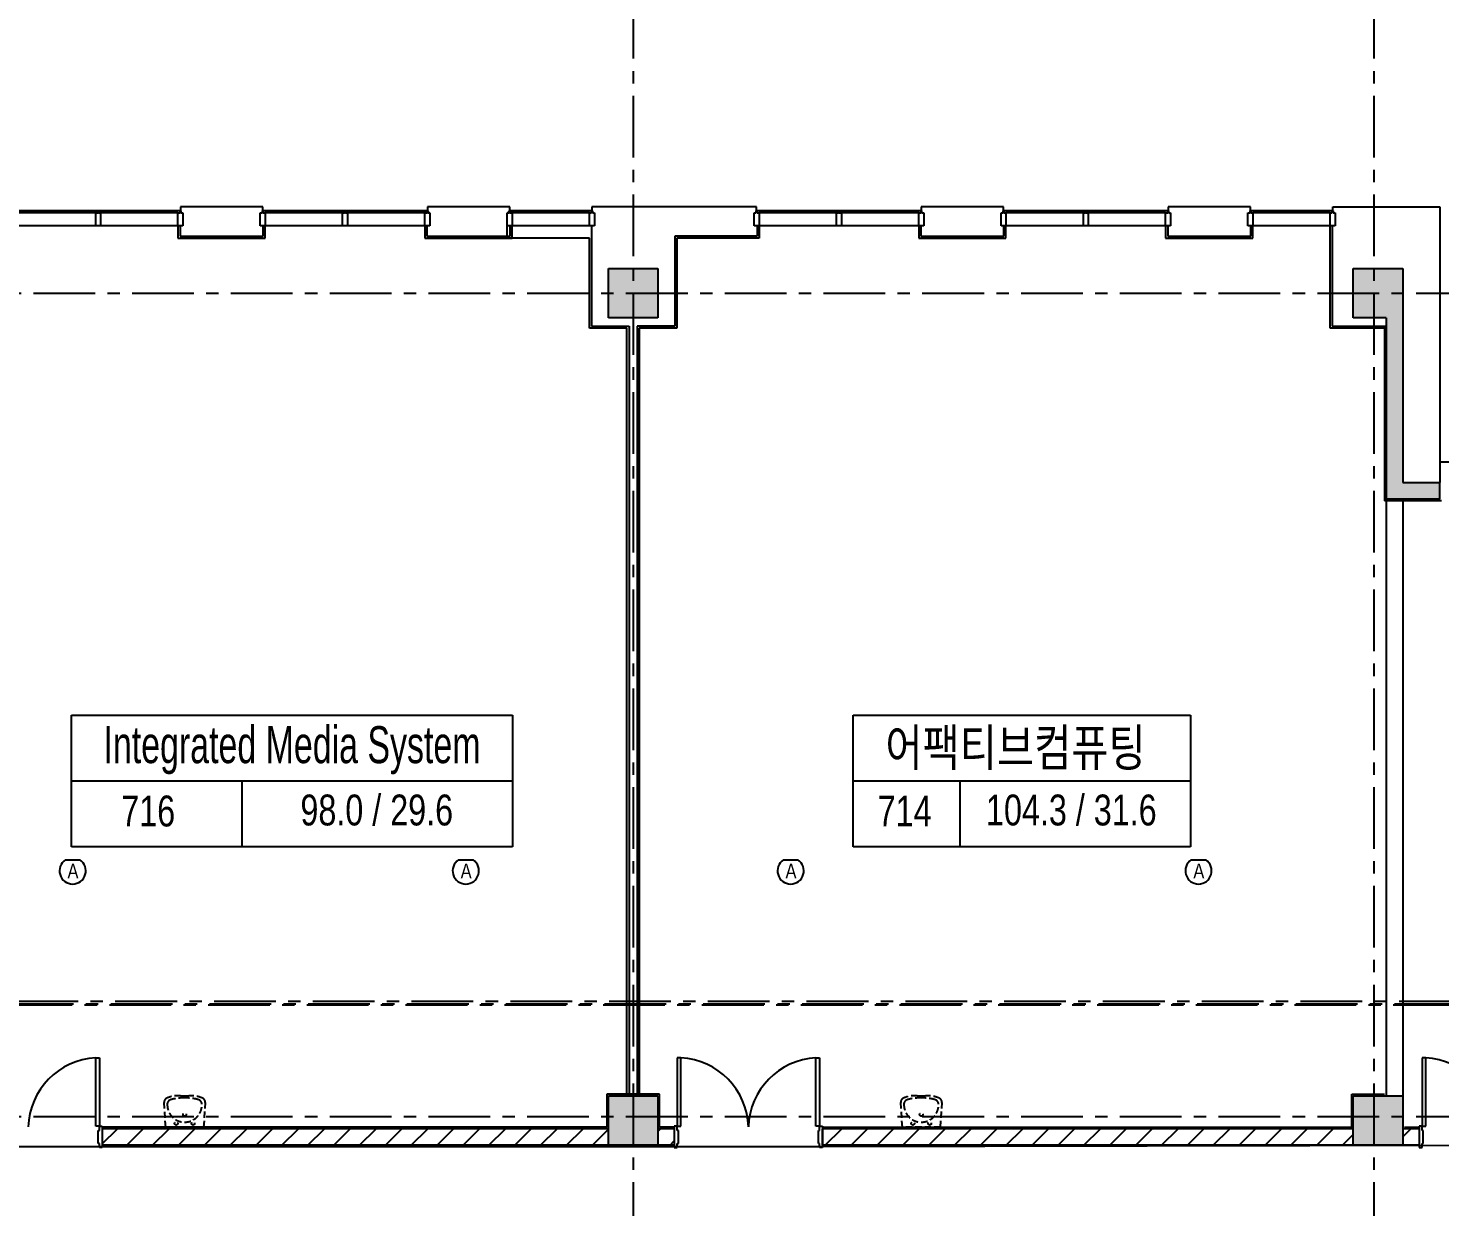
# Model space of a CAD drawing. Extents: x 1198601 to 1325177, y -301855 to -214174.
# Drawn here: x 1261020 to 1278170, y -283318 to -269000 of the extents above; entities that cross this region are included whole.
import ezdxf
from ezdxf.enums import TextEntityAlignment as Align

# ---------------------------------------------------------------- set-up
doc = ezdxf.new("R2010")
doc.units = 0
doc.header["$LTSCALE"] = 600
doc.header["$MEASUREMENT"] = 0
doc.linetypes.add('CENTER', pattern=[2, 1.25, -0.25, 0.25, -0.25])
doc.linetypes.add('HID', pattern=[0.375, 0.25, -0.125])
doc.layers.get('0').update_dxf_attribs({"linetype": 'CONTINUOUS'})
for name, color, linetype in [('252', 252, 'CONTINUOUS'), ('A-DOOR', 3, 'CONTINUOUS'), ('Beacon', 3, 'CONTINUOUS'), ('CEN', 1, 'CENTER'), ('INT1', 13, 'HID'), ('WALLLL', 7, 'CONTINUOUS')]:
    doc.layers.add(name, color=color, linetype=linetype)
doc.styles.add('GHH', font='Dotum.ttf')
doc.styles.add('T25', font='Dotum.ttf', dxfattribs={"width": 0.8})

# ---------------------------------------------------------------- blocks, each defined once
blk = doc.blocks.new('A$C46A60E2E')
at = {"layer": 'Beacon'}
blk.add_line((0.71, 2.93), (2.48, 2.93), dxfattribs=at)
blk.add_arc((1.6, 1.6), 1.6, 123.5577, 56.4423, dxfattribs=at)
at = {"color": 3, "style": 'GHH', "width": 0.85}
blk.add_text('A', height=1.8, dxfattribs=at).set_placement((1.64, 1.58), align=Align.MIDDLE)

msp = doc.modelspace()

# ---------------------------------------------------------------- hatches: boundary and pattern name
at = {"layer": '252'}
h = msp.add_hatch(color=256, dxfattribs=at)
h.paths.add_polyline_path([(1223070, -293920), (1223670, -293920), (1223670, -294520), (1223070, -294520)])
h.paths.add_polyline_path([(1232070, -293920), (1232670, -293920), (1232670, -294520), (1232070, -294520)])
h.paths.add_polyline_path([(1232070, -271920), (1232670, -271920), (1232670, -272520), (1232070, -272520)])
h.paths.add_polyline_path([(1232070, -281970), (1232670, -281970), (1232670, -282570), (1232070, -282570)])
h.paths.add_polyline_path([(1223070, -281970), (1223670, -281970), (1223670, -282570), (1223070, -282570)])
h.paths.add_polyline_path([(1223070, -271920), (1223670, -271920), (1223670, -272520), (1223070, -272520)])
h.paths.add_polyline_path([(1241070, -293920), (1241670, -293920), (1241670, -294520), (1241070, -294520)])
h.paths.add_polyline_path([(1250070, -293920), (1250670, -293920), (1250670, -294520), (1250070, -294520)])
h.paths.add_polyline_path([(1250120, -281970), (1250720, -281970), (1250720, -282570), (1250120, -282570)])
h.paths.add_polyline_path([(1241120, -281970), (1241720, -281970), (1241720, -282570), (1241120, -282570)])
edge = h.paths.add_edge_path()
edge.add_arc((1250370, -272220), 300, 0, 360)
h.paths.add_polyline_path([(1259070, -293920), (1259670, -293920), (1259670, -294520), (1259070, -294520)])
h.paths.add_polyline_path([(1268070, -293920), (1268670, -293920), (1268670, -294520), (1268070, -294520)])
h.paths.add_polyline_path([(1268070, -281970), (1268670, -281970), (1268670, -282570), (1268070, -282570)])
h.paths.add_polyline_path([(1268070, -271920), (1268670, -271920), (1268670, -272520), (1268070, -272520)])
h.paths.add_polyline_path([(1277120, -293920), (1277720, -293920), (1277720, -294520), (1277120, -294520)])
h.paths.add_polyline_path([(1277120, -281970), (1277720, -281970), (1277720, -282570), (1277120, -282570)])
msp.add_hatch(color=256, dxfattribs=at).paths.add_polyline_path([(1277520, -274720), (1278170, -274720), (1278170, -274520), (1277720, -274520), (1277720, -272520), (1277720, -271920), (1277120, -271920), (1277120, -272520), (1277520, -272520)])

# ---------------------------------------------------------------- linework, layer by layer
for p, q in [((1261545, -277345), (1266904, -277345)), ((1261545, -278945), (1261545, -277345)), ((1266904, -277345), (1266904, -278945)), ((1271042, -277345), (1275142, -277345)), ((1271042, -278945), (1271042, -277345)), ((1275142, -277345), (1275142, -278945)), ((1261545, -278145), (1266904, -278145)), ((1263619, -278945), (1263619, -278145)), ((1271042, -278145), (1275142, -278145)), ((1272342, -278945), (1272342, -278145)), ((1266904, -278945), (1261545, -278945)), ((1275142, -278945), (1271042, -278945))]:
    msp.add_line(p, q)
at = {"layer": 'A-DOOR'}
for p, q in [((1261840, -282340), (1261840, -281510)), ((1261840, -281510), (1261885, -281510)), ((1261885, -281510), (1261885, -282340)), ((1268950, -281510), (1268905, -281510)), ((1268905, -281510), (1268905, -282340)), ((1268950, -282340), (1268950, -281510)), ((1270590, -282340), (1270590, -281510)), ((1270590, -281510), (1270635, -281510)), ((1270635, -281510), (1270635, -282340)), ((1278000, -281510), (1277955, -281510)), ((1277955, -281510), (1277955, -282340)), ((1278000, -282340), (1278000, -281510)), ((1261885, -282340), (1261840, -282340)), ((1261870, -282550), (1261870, -282390)), ((1261870, -282390), (1261885, -282390)), ((1261885, -282390), (1261885, -282340)), ((1261885, -282340), (1261920, -282340)), ((1261920, -282340), (1261920, -282600)), ((1268905, -282340), (1268870, -282340)), ((1268870, -282340), (1268870, -282600)), ((1268905, -282390), (1268905, -282340)), ((1268905, -282340), (1268950, -282340)), ((1268920, -282390), (1268905, -282390)), ((1268920, -282550), (1268920, -282390)), ((1270635, -282340), (1270590, -282340)), ((1270620, -282550), (1270620, -282390)), ((1270620, -282390), (1270635, -282390)), ((1270635, -282390), (1270635, -282340)), ((1270635, -282340), (1270670, -282340)), ((1270670, -282340), (1270670, -282600)), ((1277955, -282340), (1277920, -282340)), ((1277920, -282340), (1277920, -282600)), ((1277955, -282390), (1277955, -282340)), ((1277955, -282340), (1278000, -282340)), ((1277970, -282390), (1277955, -282390)), ((1277970, -282550), (1277970, -282390)), ((1261885, -282550), (1261870, -282550)), ((1261885, -282600), (1261885, -282550)), ((1261920, -282600), (1261885, -282600)), ((1268870, -282600), (1268905, -282600)), ((1268905, -282550), (1268920, -282550)), ((1268905, -282600), (1268905, -282550)), ((1270635, -282550), (1270620, -282550)), ((1270635, -282600), (1270635, -282550)), ((1270670, -282600), (1270635, -282600)), ((1277920, -282600), (1277955, -282600)), ((1277955, -282550), (1277970, -282550)), ((1277955, -282600), (1277955, -282550))]:
    msp.add_line(p, q, dxfattribs=at)
for centre, start, end in [((1261885, -282374), 92.9379, 178.2377), ((1268906, -282374), 1.7623, 87.0621), ((1270635, -282374), 92.9379, 178.2377), ((1277956, -282374), 1.7623, 87.0621)]:
    msp.add_arc(centre, 865, start, end, dxfattribs=at)
at = {"layer": 'CEN'}
for p, q in [((1268370, -224220), (1268370, -297451)), ((1277370, -224220), (1277370, -297451)), ((1277370, -224220), (1277370, -297451)), ((1208283, -272220), (1310570, -272220)), ((1211606, -280865), (1313894, -280865)), ((1211622, -280853), (1313910, -280853)), ((1211678, -280821), (1313966, -280821)), ((1208283, -282220), (1310570, -282220))]:
    msp.add_line(p, q, dxfattribs=at)
at = {"layer": 'INT1', "ltscale": 0.5}
for p, q in [((1262691, -282350), (1262671, -282050)), ((1262871, -281970), (1262921, -281970)), ((1262921, -281970), (1262971, -281970)), ((1263171, -282050), (1263151, -282350)), ((1271641, -282350), (1271621, -282050)), ((1271821, -281970), (1271871, -281970)), ((1271871, -281970), (1271921, -281970)), ((1272121, -282050), (1272101, -282350)), ((1262921, -282350), (1262691, -282350)), ((1263151, -282350), (1262921, -282350)), ((1271871, -282350), (1271641, -282350)), ((1272101, -282350), (1271871, -282350))]:
    msp.add_line(p, q, dxfattribs=at)
for centre in [(1262818, -282306), (1262920, -282199), (1263023, -282306), (1271768, -282306), (1271870, -282199), (1271973, -282306)]:
    msp.add_circle(centre, 19.2, dxfattribs=at)
for centre, radius, start, end in [((1262722, -282047), 51.1, 114.2584, 183.8141), ((1262845, -282320), 351, 85.7575, 114.2584), ((1262920, -282080), 210, 177.3356, 270), ((1262766, -282073), 56.8, 106.1845, 177.3356), ((1262913, -282578), 583, 89.2879, 106.1845), ((1262928, -282578), 583, 73.8155, 90.7121), ((1262921, -282080), 210, 270, 2.6644), ((1262997, -282320), 351, 65.7416, 94.2425), ((1263074, -282073), 56.8, 2.6644, 73.8155), ((1263120, -282047), 51.1, 356.1859, 65.7416), ((1271672, -282047), 51.1, 114.2584, 183.8141), ((1271795, -282320), 351, 85.7575, 114.2584), ((1271870, -282080), 210, 177.3356, 270), ((1271716, -282073), 56.8, 106.1845, 177.3356), ((1271863, -282578), 583, 89.2879, 106.1845), ((1271878, -282578), 583, 73.8155, 90.7121), ((1271871, -282080), 210, 270, 2.6644), ((1271947, -282320), 351, 65.7416, 94.2425), ((1272024, -282073), 56.8, 2.6644, 73.8155), ((1272070, -282047), 51.1, 356.1859, 65.7416)]:
    msp.add_arc(centre, radius, start, end, dxfattribs=at)
at = {"layer": 'WALLLL'}
for p, q in [((1262870, -271220), (1260870, -271220)), ((1262840, -271244), (1260900, -271244)), ((1261840, -271400), (1261840, -271244)), ((1261840, -271244), (1261865, -271244)), ((1261865, -271220), (1261875, -271220)), ((1261865, -271244), (1261865, -271220)), ((1261875, -271220), (1261875, -271244)), ((1261875, -271244), (1261900, -271244)), ((1261900, -271244), (1261900, -271400)), ((1262840, -271400), (1262840, -271244)), ((1262840, -271244), (1262865, -271244)), ((1262865, -271220), (1262875, -271220)), ((1262865, -271244), (1262865, -271220)), ((1263870, -271170), (1262870, -271170)), ((1262870, -271170), (1262870, -271220)), ((1262875, -271220), (1262875, -271244)), ((1262875, -271244), (1262900, -271244)), ((1262900, -271244), (1262900, -271400)), ((1263840, -271400), (1263840, -271244)), ((1263840, -271244), (1263865, -271244)), ((1263865, -271220), (1263875, -271220)), ((1263865, -271244), (1263865, -271220)), ((1263870, -271220), (1263870, -271170)), ((1265875, -271220), (1263870, -271220)), ((1263875, -271220), (1263875, -271244)), ((1263875, -271244), (1263900, -271244)), ((1265900, -271244), (1263900, -271244)), ((1263900, -271244), (1263900, -271400)), ((1264840, -271400), (1264840, -271244)), ((1264840, -271244), (1264865, -271244)), ((1264865, -271220), (1264875, -271220)), ((1264865, -271244), (1264865, -271220)), ((1264875, -271220), (1264875, -271244)), ((1264875, -271244), (1264900, -271244)), ((1264900, -271244), (1264900, -271400)), ((1265840, -271400), (1265840, -271244)), ((1265840, -271244), (1265865, -271244)), ((1265865, -271220), (1265875, -271220)), ((1265865, -271244), (1265865, -271220)), ((1266870, -271170), (1265870, -271170)), ((1265870, -271170), (1265870, -271220)), ((1265875, -271220), (1265875, -271244)), ((1265875, -271244), (1265900, -271244)), ((1265900, -271244), (1265900, -271400)), ((1267840, -271244), (1266840, -271244)), ((1266840, -271400), (1266840, -271244)), ((1266840, -271244), (1266865, -271244)), ((1267870, -271220), (1266865, -271220)), ((1266865, -271220), (1266875, -271220)), ((1266865, -271244), (1266865, -271220)), ((1266870, -271220), (1266870, -271170)), ((1266875, -271220), (1266875, -271244)), ((1266875, -271244), (1266900, -271244)), ((1266900, -271244), (1266900, -271400)), ((1267840, -271400), (1267840, -271244)), ((1267840, -271244), (1267865, -271244)), ((1267865, -271220), (1267875, -271220)), ((1267865, -271244), (1267865, -271220)), ((1269870, -271170), (1267870, -271170)), ((1267870, -271170), (1267870, -271220)), ((1267875, -271220), (1267875, -271244)), ((1267875, -271244), (1267900, -271244)), ((1267900, -271244), (1267900, -271400)), ((1269840, -271400), (1269840, -271244)), ((1269840, -271244), (1269865, -271244)), ((1269865, -271220), (1269875, -271220)), ((1269865, -271244), (1269865, -271220)), ((1269870, -271220), (1269870, -271170)), ((1271870, -271220), (1269870, -271220)), ((1269875, -271220), (1269875, -271244)), ((1269875, -271244), (1269900, -271244)), ((1271840, -271244), (1269900, -271244)), ((1269900, -271244), (1269900, -271400)), ((1270840, -271400), (1270840, -271244)), ((1270840, -271244), (1270865, -271244)), ((1270865, -271220), (1270875, -271220)), ((1270865, -271244), (1270865, -271220)), ((1270875, -271220), (1270875, -271244)), ((1270875, -271244), (1270900, -271244)), ((1270900, -271244), (1270900, -271400)), ((1271840, -271400), (1271840, -271244)), ((1271840, -271244), (1271865, -271244)), ((1271865, -271220), (1271875, -271220)), ((1271865, -271244), (1271865, -271220)), ((1272870, -271170), (1271870, -271170)), ((1271870, -271170), (1271870, -271220)), ((1271875, -271220), (1271875, -271244)), ((1271875, -271244), (1271900, -271244)), ((1271900, -271244), (1271900, -271400)), ((1272840, -271400), (1272840, -271244)), ((1272840, -271244), (1272865, -271244)), ((1272865, -271220), (1272875, -271220)), ((1272865, -271244), (1272865, -271220)), ((1272870, -271220), (1272870, -271170)), ((1274870, -271220), (1272870, -271220)), ((1272875, -271220), (1272875, -271244)), ((1272875, -271244), (1272900, -271244)), ((1274840, -271244), (1272900, -271244)), ((1272900, -271244), (1272900, -271400)), ((1273840, -271400), (1273840, -271244)), ((1273840, -271244), (1273865, -271244)), ((1273865, -271220), (1273875, -271220)), ((1273865, -271244), (1273865, -271220)), ((1273875, -271220), (1273875, -271244)), ((1273875, -271244), (1273900, -271244)), ((1273900, -271244), (1273900, -271400)), ((1274840, -271400), (1274840, -271244)), ((1274840, -271244), (1274865, -271244)), ((1274865, -271220), (1274875, -271220)), ((1274865, -271244), (1274865, -271220)), ((1275870, -271170), (1274870, -271170)), ((1274870, -271170), (1274870, -271220)), ((1274875, -271220), (1274875, -271244)), ((1274875, -271244), (1274900, -271244)), ((1274900, -271244), (1274900, -271400)), ((1275840, -271400), (1275840, -271244)), ((1275840, -271244), (1275865, -271244)), ((1275865, -271220), (1275875, -271220)), ((1275865, -271244), (1275865, -271220)), ((1275870, -271220), (1275870, -271170)), ((1276870, -271220), (1275870, -271220)), ((1275875, -271220), (1275875, -271244)), ((1275875, -271244), (1275900, -271244)), ((1276840, -271244), (1275900, -271244)), ((1275900, -271244), (1275900, -271400)), ((1276840, -271400), (1276840, -271244)), ((1276840, -271244), (1276865, -271244)), ((1276865, -271220), (1276875, -271220)), ((1276865, -271244), (1276865, -271220)), ((1276870, -271220), (1276870, -271170)), ((1276870, -271170), (1278170, -271170)), ((1276875, -271220), (1276875, -271244)), ((1276875, -271244), (1276900, -271244)), ((1276900, -271244), (1276900, -271400)), ((1278170, -271170), (1278170, -274520)), ((1262840, -271400), (1260900, -271400)), ((1261900, -271400), (1261840, -271400)), ((1262840, -271400), (1262840, -271550)), ((1262900, -271400), (1262840, -271400)), ((1262865, -271400), (1262865, -271525)), ((1263900, -271400), (1263840, -271400)), ((1263875, -271525), (1263875, -271400)), ((1265900, -271400), (1263900, -271400)), ((1263900, -271550), (1263900, -271400)), ((1264900, -271400), (1264840, -271400)), ((1265900, -271400), (1265840, -271400)), ((1265840, -271400), (1265840, -271550)), ((1265865, -271400), (1265865, -271525)), ((1267840, -271400), (1266840, -271400)), ((1266840, -271550), (1266840, -271400)), ((1266900, -271400), (1266840, -271400)), ((1266875, -271525), (1266875, -271400)), ((1266900, -271550), (1266900, -271400)), ((1267900, -271400), (1267840, -271400)), ((1267865, -271400), (1267865, -271525)), ((1269900, -271400), (1269840, -271400)), ((1269875, -271400), (1269875, -271525)), ((1271840, -271400), (1269900, -271400)), ((1269900, -271400), (1269900, -271550)), ((1270900, -271400), (1270840, -271400)), ((1271840, -271400), (1271840, -271550)), ((1271900, -271400), (1271840, -271400)), ((1271865, -271400), (1271865, -271525)), ((1272900, -271400), (1272840, -271400)), ((1272875, -271525), (1272875, -271400)), ((1274840, -271400), (1272900, -271400)), ((1272900, -271550), (1272900, -271400)), ((1273900, -271400), (1273840, -271400)), ((1274840, -271400), (1274840, -271550)), ((1274900, -271400), (1274840, -271400)), ((1274865, -271400), (1274865, -271525)), ((1275900, -271400), (1275840, -271400)), ((1275875, -271525), (1275875, -271400)), ((1276840, -271400), (1275900, -271400)), ((1275900, -271550), (1275900, -271400)), ((1276840, -272645), (1276840, -271400)), ((1276900, -271400), (1276840, -271400)), ((1276865, -271400), (1276865, -272620)), ((1262840, -271550), (1263900, -271550)), ((1262865, -271525), (1263875, -271525)), ((1265840, -271550), (1266900, -271550)), ((1265865, -271525), (1266875, -271525)), ((1267840, -271550), (1266840, -271550)), ((1267840, -272645), (1267840, -271550)), ((1267865, -271525), (1267865, -271525)), ((1267865, -271525), (1267865, -272620)), ((1269875, -271525), (1268875, -271525)), ((1268875, -271525), (1268875, -272620)), ((1269900, -271550), (1268900, -271550)), ((1268900, -271550), (1268900, -272645)), ((1271840, -271550), (1272900, -271550)), ((1271865, -271525), (1272875, -271525)), ((1274840, -271550), (1275900, -271550)), ((1274865, -271525), (1275875, -271525)), ((1268295, -272645), (1267840, -272645)), ((1267865, -272620), (1268320, -272620)), ((1268295, -281950), (1268295, -272645)), ((1268320, -272620), (1268320, -281950)), ((1268875, -272620), (1268420, -272620)), ((1268420, -272620), (1268420, -281950)), ((1268900, -272645), (1268445, -272645)), ((1268445, -272645), (1268445, -281950)), ((1277520, -272645), (1276840, -272645)), ((1276865, -272620), (1277520, -272620)), ((1277500, -272645), (1277500, -274740)), ((1277520, -272520), (1277520, -274720)), ((1277720, -272520), (1277720, -274520)), ((1278170, -274270), (1285720, -274270)), ((1277720, -274520), (1278170, -274520)), ((1278170, -274720), (1278170, -274520)), ((1278190, -274740), (1277500, -274740)), ((1278170, -274720), (1277520, -274720)), ((1277520, -274720), (1277520, -281970)), ((1277720, -274720), (1277720, -281970)), ((1268690, -281950), (1268050, -281950)), ((1268050, -281950), (1268050, -282350)), ((1268690, -282350), (1268690, -281950)), ((1277100, -282350), (1277100, -281950)), ((1277100, -281950), (1277500, -281950)), ((1268050, -282350), (1261920, -282350)), ((1268070, -282370), (1261920, -282370)), ((1261920, -282370), (1261920, -282570)), ((1268870, -282370), (1268670, -282370)), ((1268870, -282350), (1268690, -282350)), ((1268870, -282370), (1268870, -282570)), ((1270670, -282350), (1277100, -282350)), ((1277120, -282370), (1270670, -282370)), ((1270670, -282570), (1270670, -282370)), ((1277920, -282370), (1277720, -282370)), ((1277720, -282468), (1277819, -282370)), ((1277740, -282350), (1277920, -282350)), ((1261920, -282590), (1255750, -282590)), ((1268070, -282570), (1261920, -282570)), ((1270670, -282590), (1261920, -282590)), ((1268870, -282570), (1268670, -282570)), ((1277120, -282570), (1270670, -282570)), ((1279720, -282570), (1270670, -282590)), ((1277920, -282570), (1277720, -282570))]:
    msp.add_line(p, q, dxfattribs=at)
at = {"layer": 'WALLLL', "ltscale": 3}
for p, q in [((1268070, -271920), (1268670, -271920)), ((1268070, -272520), (1268070, -271920)), ((1268670, -271920), (1268670, -272520)), ((1277120, -272520), (1277120, -271920)), ((1277120, -271920), (1277720, -271920)), ((1277720, -271920), (1277720, -272520)), ((1268670, -272520), (1268070, -272520)), ((1277520, -272520), (1277120, -272520)), ((1268070, -281970), (1268670, -281970)), ((1268070, -282570), (1268070, -281970)), ((1268670, -281970), (1268670, -282570)), ((1277120, -281970), (1277720, -281970)), ((1277120, -282570), (1277120, -281970)), ((1277720, -281970), (1277720, -282570)), ((1268670, -282570), (1268070, -282570)), ((1277720, -282570), (1277120, -282570))]:
    msp.add_line(p, q, dxfattribs=at)
at = {"layer": 'WALLLL', "linetype": 'Continuous'}
for p, q in [((1261920, -282553), (1262103, -282370)), ((1262218, -282570), (1262418, -282370)), ((1262532, -282570), (1262732, -282370)), ((1262846, -282570), (1263046, -282370)), ((1263160, -282570), (1263360, -282370)), ((1263475, -282570), (1263675, -282370)), ((1263789, -282570), (1263989, -282370)), ((1264103, -282570), (1264303, -282370)), ((1264418, -282570), (1264618, -282370)), ((1264732, -282570), (1264932, -282370)), ((1265046, -282570), (1265246, -282370)), ((1265361, -282570), (1265561, -282370)), ((1265675, -282570), (1265875, -282370)), ((1265989, -282570), (1266189, -282370)), ((1266304, -282570), (1266504, -282370)), ((1266618, -282570), (1266818, -282370)), ((1266932, -282570), (1267132, -282370)), ((1267246, -282570), (1267446, -282370)), ((1267561, -282570), (1267761, -282370)), ((1267875, -282570), (1268070, -282375)), ((1268670, -282403), (1268704, -282370)), ((1270704, -282570), (1270904, -282370)), ((1271018, -282570), (1271218, -282370)), ((1271333, -282570), (1271533, -282370)), ((1271647, -282570), (1271847, -282370)), ((1271961, -282570), (1272161, -282370)), ((1272275, -282570), (1272475, -282370)), ((1272590, -282570), (1272790, -282370)), ((1272904, -282570), (1273104, -282370)), ((1273218, -282570), (1273418, -282370)), ((1273533, -282570), (1273733, -282370)), ((1273847, -282570), (1274047, -282370)), ((1274161, -282570), (1274361, -282370)), ((1274476, -282570), (1274676, -282370)), ((1274790, -282570), (1274990, -282370)), ((1275104, -282570), (1275304, -282370)), ((1275419, -282570), (1275619, -282370)), ((1275733, -282570), (1275933, -282370)), ((1276047, -282570), (1276247, -282370)), ((1276361, -282570), (1276561, -282370)), ((1276676, -282570), (1276876, -282370)), ((1276990, -282570), (1277120, -282440)), ((1268818, -282570), (1268870, -282518))]:
    msp.add_line(p, q, dxfattribs=at)

# ---------------------------------------------------------------- block references
at = {"layer": 'Beacon', "xscale": 100, "yscale": 100, "zscale": 100}
for p in [(1261400, -279397), (1266177, -279397), (1270124, -279397), (1275079, -279397)]:
    msp.add_blockref('A$C46A60E2E', p, dxfattribs=at)

# ---------------------------------------------------------------- texts
at = {"layer": 'WALLLL', "style": 'T25'}
for s, height, width, p in [('Integrated Media System', 450, 0.7, (1264225, -277704)), ('어팩티브컴퓨팅', 450, 0.8, (1273016, -277740)), ('716', 375, 0.8, (1262478, -278510)), ('98.0 / 29.6', 375, 0.8, (1265255, -278498)), ('714', 375, 0.8, (1271669, -278510)), ('104.3 / 31.6', 375, 0.8, (1273694, -278498))]:
    msp.add_text(s, height=height, dxfattribs=dict(at, width=width)).set_placement(p, align=Align.MIDDLE_CENTER)

doc.saveas('drawing.dxf')
